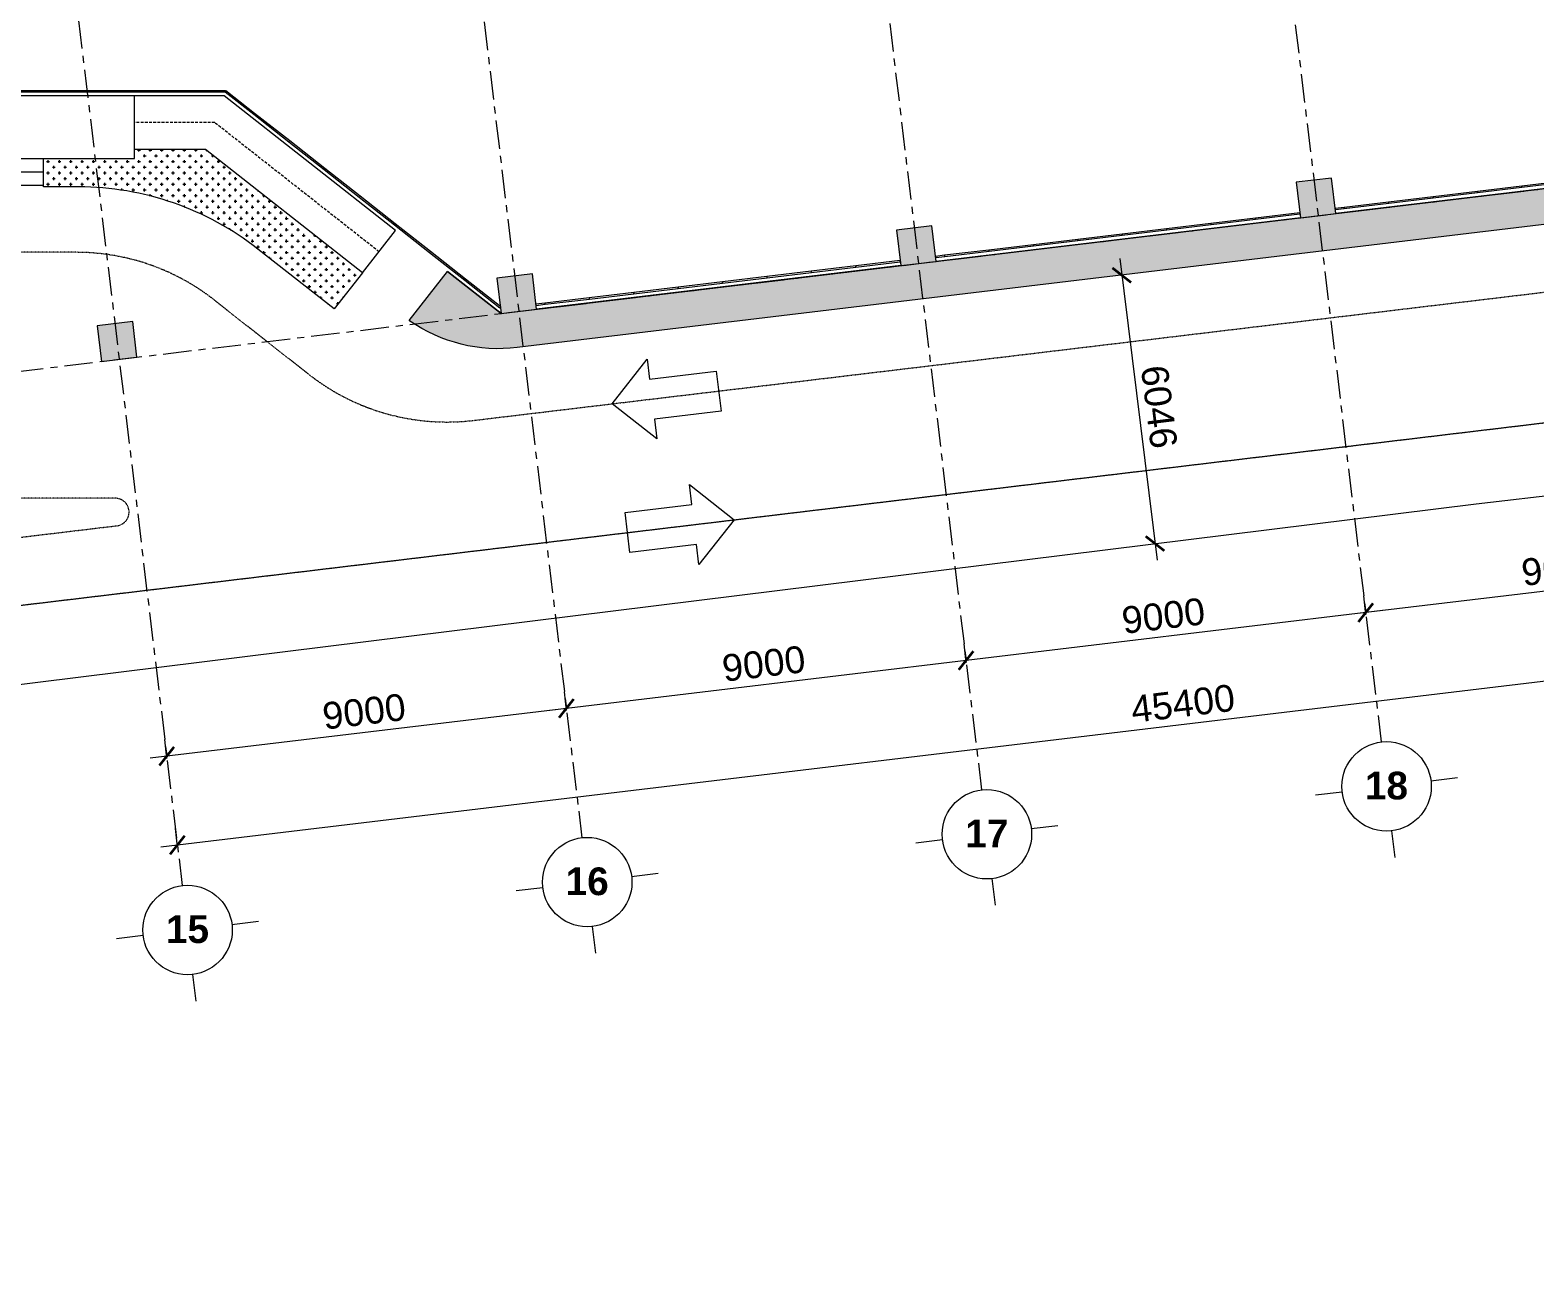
# Model space of a CAD drawing. Header units: millimetres. Extents: x -55734 to 162275, y -23881 to 125548.
# Drawn here: x 48900 to 82547, y -4220 to 23369 of the extents above; entities that cross this region are included whole.
import ezdxf
from ezdxf.xclip import XClip

# ---------------------------------------------------------------- set-up
doc = ezdxf.new("R2010")
doc.units = ezdxf.units.MM
doc.header["$XCLIPFRAME"] = 0
for name, pattern in [('20180330-Ascent Plaza-TP-Ban ve so bo$0$gf$0$Core - tb$0$HIDDEN', [0.375, 0.25, -0.125]), ('gf$0$Dash', [6, 3, -3]), ('Grid Line', [22.224999999999994, 12.7, -3.174999999999999, 3.174999999999999, -3.174999999999999]), ('HIDDEN2', [4.7624999999999975, 3.174999999999999, -1.587499999999999]), ('PHANTOM', [63.50000000000001, 31.75, -6.35, 6.35, -6.35, 6.35, -6.35])]:
    doc.linetypes.add(name, pattern=pattern)
for name, color, linetype, lineweight in [('20180330-Ascent Plaza-TP-Ban ve so bo$0$gf$0$Core - tb$0$A.Thin', 8, 'Continuous', 13), ('@ color hatch', 7, 'Continuous', 13), ('A-DETL-GENF', 31, 'Continuous', 5), ('A-DETL-THIN', 151, 'Continuous', 5), ('DIM', 1, 'Continuous', 5), ('gf$0$A-_DETA----_E', 8, 'Continuous', 9), ('KH', 6, 'Continuous', 5), ('KINH', 152, 'Continuous', 5), ('NET CAT', 3, 'Continuous', 5), ('NET THAY 2', 55, 'Continuous', 5), ('NET-THAY', 2, 'Continuous', 9), ('TRUC', 225, 'Continuous', 5)]:
    doc.layers.add(name, color=color, linetype=linetype, lineweight=lineweight)
doc.layers.add('CGXD', color=5, linetype='HIDDEN2')
doc.layers.add('RD-AB', color=4, linetype='PHANTOM')
doc.styles.add('Arial_B', font='arialbd.ttf', dxfattribs={"height": 619.0476190476184})
doc.styles.add('TA1', font='arial.ttf')
doc.dimstyles.new('D_300_KTx3.0', dxfattribs={"dimtxt": 600, "dimasz": 375, "dimexe": 375, "dimexo": 375, "dimgap": 160, "dimtad": 1, "dimdec": 0, "dimzin": 9, "dimtxsty": 'TA1', "dimblk": 'ARCHTICK', "dimcen": 1, "dimdle": 375, "dimclrd": 256, "dimclre": 256, "dimclrt": 7, "dimadec": 0, "dimazin": 0, "dimtfac": 1, "dimtdec": 0, "dimtix": 1, "dimtmove": 1, "dimatfit": 3, "dimldrblk": 'ARCHTICK', "dimfxl": 1, "dimtolj": 1, "dimtzin": 0, "dimlwd": -1, "dimlwe": -1, "dimarcsym": 0})
pattern_1 = [(0, (59684.58635807107, -40530.73182497655), (127, 127), [63.5, -190.5]), (90, (59716.33635807107, -40562.48182497655), (-127, 127), [63.5, -190.5])]

# ---------------------------------------------------------------- blocks, each defined once
blk = doc.blocks.new('ALC1807-ASCENT PLAZA-KET CAU 1_rvt-1-MẶT BẰNG TẦNG 1')
at = {"layer": 'NET CAT'}
for points in [[(77303.09356550006, 19172.22141491657), (78097.41518801873, 19267.36951000715), (78002.26709292812, 20061.69113252579), (77207.94547040947, 19966.5430374352), (77283.4177653844, 19336.48023121081)], [(68366.97531216544, 18101.80534514749), (69161.29693468408, 18196.95344023808), (69066.1488395935, 18991.27506275672), (68271.82721707485, 18896.12696766612)], [(59430.85705883081, 17031.38927537841), (60225.17868134943, 17126.53737046901), (60130.03058625886, 17920.85899298764), (59335.70896374023, 17825.71089789705)], [(50494.73880549619, 15960.97320560935), (51289.06042801483, 16056.12130069993), (51193.91233292424, 16850.44292321856), (50399.59071040559, 16755.29482812798)]]:
    blk.add_hatch(color=7, dxfattribs=at).paths.add_polyline_path(points, flags=0)
at = {"layer": 'NET CAT', "color": 90, "lineweight": 13}
for p, q in [((78002.26709292803, 20061.69113252576), (77207.9454704094, 19966.54303743518)), ((77207.9454704094, 19966.54303743518), (77303.09356549998, 19172.22141491655)), ((78097.41518801863, 19267.36951000713), (78002.26709292803, 20061.69113252576)), ((77303.09356549998, 19172.22141491655), (78097.41518801863, 19267.36951000713)), ((69066.14883959341, 18991.27506275669), (68271.82721707478, 18896.12696766611)), ((68271.82721707478, 18896.12696766611), (68366.97531216536, 18101.80534514747)), ((69161.296934684, 18196.95344023806), (69066.14883959341, 18991.27506275669)), ((68366.97531216536, 18101.80534514747), (69161.296934684, 18196.95344023806)), ((60130.0305862588, 17920.85899298761), (59335.70896374016, 17825.71089789703)), ((60225.17868134938, 17126.53737046898), (60130.0305862588, 17920.85899298761)), ((59335.70896374016, 17825.71089789703), (59430.85705883075, 17031.3892753784)), ((51193.91233292418, 16850.44292321854), (50399.59071040554, 16755.29482812795)), ((51289.06042801477, 16056.12130069991), (51193.91233292418, 16850.44292321854)), ((59430.85705883075, 17031.3892753784), (60225.17868134938, 17126.53737046898)), ((50399.59071040554, 16755.29482812795), (50494.73880549613, 15960.97320560932)), ((50494.73880549613, 15960.97320560932), (51289.06042801477, 16056.12130069991))]:
    blk.add_line(p, q, dxfattribs=at)
at = {"layer": 'NET-THAY', "color": 50}
for p, q in [((51236.68400167184, 21899.93651796373), (47913.4448473685, 21899.93651796374)), ((86239.21181883472, 20242.63748468571), (78097.41518801876, 19267.36951000714)), ((77303.09356550012, 19172.22141491655), (69161.29693468417, 18196.95344023798)), ((59430.72734795256, 17031.37373791501), (58235.23031749899, 17971.04891003486)), ((68366.97531216552, 18101.80534514738), (60225.17868134955, 17126.53737046881))]:
    blk.add_line(p, q, dxfattribs=at)
blk = doc.blocks.new('AROW - AROW-365165-MẶT BẰNG TẦNG 1')
at = {"layer": 'A-DETL-GENF'}
for p, q in [((3.383959779057381e-14, -3.383959779057573e-14), (899.9999999999949, 899.9999999999949)), ((899.9999999999947, 899.9999999999949), (899.9999999999947, 450.0000000000016)), ((899.9999999999947, 450.0000000000016), (2400, 449.999999999993)), ((2400, 449.999999999993), (2400, -449.9999999999973)), ((899.9999999999947, -899.9999999999947), (-1.353583911622991e-13, 1.353583911622991e-13)), ((2400, -449.9999999999973), (899.9999999999947, -449.999999999993)), ((899.9999999999947, -449.999999999993), (899.9999999999947, -899.9999999999947))]:
    blk.add_line(p, q, dxfattribs=at)
blk = doc.blocks.new('A$C56D52FB6')
at = {"layer": 'gf$0$A-_DETA----_E', "color": 190, "linetype": 'gf$0$Dash'}
for p, q in [((-37156.0644535285, -6767.178257699823, -1.069218073591451e-06), (7824.982348671183, -1379.107736636783, -1.069218073591451e-06)), ((-46037.6985361136, -3008.354159641374, -3.268364516151973e-06), (-52429.7600907488, -3008.354159641374, -3.268364516151973e-06)), ((-59665.69062108706, -12384.23301808858, -2.868448848134008e-07), (8650.38696383909, -4200.967622819357, -2.868448848134008e-07)), ((-42947.86689721928, -4077.331335580478, -1.501739583525839e-06), (-40840.57168669086, -5733.690941057124, -1.069218073591451e-06)), ((-45156.0193151553, -8508.354159641378, -3.268364516151973e-06), (-51520.95722281188, -8508.354159641374, -3.268364516151973e-06)), ((-55559.68353516912, -10371.44628948225, 2.522973089264712e-07), (-45120.33877949644, -9120.965704115937, 2.522973089264712e-07))]:
    blk.add_line(p, q, dxfattribs=at)
at = {"layer": 'gf$0$A-_DETA----_E'}
for p, q in [((-14733.42508181848, -8629.61804499627), (7808.144678420853, -6001.314638817043)), ((-50940.13959060277, -13119.87443521016), (-14733.42508172504, -8629.618044985076))]:
    blk.add_line(p, q, dxfattribs=at)
at = {"layer": 'gf$0$A-_DETA----_E', "color": 190, "linetype": 'gf$0$Dash'}
for centre, radius, start, end in [((-46037.6985361136, -8008.354159641374, 2.713979579244049e-05), 5000, 51.83222342982179, 90), ((-37750.7400478447, -1802.668116958375, -1.069218073591451e-06), 5000.000000000001, 231.8322234300794, 276.8306492593828), ((-45164.29519770163, -8816.181023414001, -6.789026341230309e-06), 307.9380916548163, 278.2066803778252, 88.45998188098923)]:
    blk.add_arc(centre, radius, start, end, dxfattribs=at)
blk = doc.blocks.new('System Panel - Glazed-394770-MẶT BẰNG TẦNG 1')
at = {"layer": 'KINH', "lineweight": 9}
for p, q in [((500.0000001523973, 12.69999999999711), (-500.0000001523973, 12.69999999999711)), ((-500.0000001523973, 12.69999999999711), (-500.0000001523973, -12.69999999999711)), ((500.0000001523973, -12.69999999999711), (500.0000001523973, 12.69999999999711)), ((-500.0000001523973, -12.69999999999711), (500.0000001523973, -12.69999999999711))]:
    blk.add_line(p, q, dxfattribs=at)
blk = doc.blocks.new('System Panel - Glazed-396022-MẶT BẰNG TẦNG 1')
at = {"layer": 'KINH', "lineweight": 9}
for p, q in [((99.99999984757888, 12.69999999999928), (-99.9999998475962, 12.69999999999928)), ((-99.9999998475962, 12.69999999999928), (-99.9999998475962, -12.69999999999928)), ((99.99999984757888, -12.69999999999711), (99.99999984757888, 12.69999999999928)), ((-99.9999998475962, -12.69999999999928), (99.99999984757888, -12.69999999999711))]:
    blk.add_line(p, q, dxfattribs=at)
blk = doc.blocks.new('System Panel - Glazed-617771-MẶT BẰNG TẦNG 1')
at = {"layer": 'KINH', "lineweight": 9}
for p, q in [((406.3654504408408, 12.69999999999711), (-406.3654504408408, 12.70000000000578)), ((-406.3654504408408, 12.70000000000578), (-406.3654504408408, -12.69999999999711)), ((406.3654504408408, -12.70000000000578), (406.3654504408408, 12.69999999999711)), ((-406.3654504408408, -12.69999999999711), (406.3654504408408, -12.70000000000578))]:
    blk.add_line(p, q, dxfattribs=at)
blk = doc.blocks.new('_ARCHTICK')
at = {"color": 0, "linetype": 'ByBlock', "const_width": 0.15}
blk.add_lwpolyline([(-0.5, -0.5), (0.5, 0.5)], dxfattribs=at)
blk = doc.blocks.new('*D117')
at = {"layer": 'Defpoints', "color": 0, "transparency": 16777216}
for p in [(87750.12168304338, 10992.33800176097), (78763.54353226711, 10343.1745862864), (78814.00342970874, 9921.921931991887)]:
    blk.add_point(p, dxfattribs=at)
at = {"layer": 'DIM', "transparency": 16777216}
for p, q in [((87705.52101346968, 11364.67626231658), (87655.0611160281, 11785.92891661072)), ((88072.00004615741, 11458.19132562881), (78391.2052717115, 10298.5739167127)), ((78769.40276013504, 10294.2601925475), (78718.94286269341, 10715.51284684201))]:
    blk.add_line(p, q, dxfattribs=at)
at = {"layer": 'DIM', "transparency": 16777216, "xscale": 375, "yscale": 375, "zscale": 375}
for p, rotation in [((87699.6617856018, 11413.59065605511), 6.830649259231079), ((78763.54353226711, 10343.1745862864), 186.8306492592311)]:
    blk.add_blockref('_ARCHTICK', p, dxfattribs=dict(at, rotation=rotation))
at = {"layer": 'DIM', "color": 7, "transparency": 16777216, "insert": (83176.13800452654, 11341.41631869045), "char_height": 600, "attachment_point": 5, "rotation": 6.830649259231074, "style": 'TA1'}
blk.add_mtext('\\A1;9000', dxfattribs=at)
blk = doc.blocks.new('*D118')
at = {"layer": 'Defpoints', "color": 0, "transparency": 16777216}
for p in [(78814.00342970874, 9921.921931991887), (69827.42527893251, 9272.758516517295), (69877.88517637414, 8851.505862222788)]:
    blk.add_point(p, dxfattribs=at)
at = {"layer": 'DIM', "transparency": 16777216}
for p, q in [((78769.40276013504, 10294.2601925475), (78718.94286269345, 10715.51284684162)), ((79135.88179282277, 10387.7752558597), (69455.0870183769, 9228.157846943599)), ((69833.28450680045, 9223.844122778399), (69782.82460935881, 9645.096777072906))]:
    blk.add_line(p, q, dxfattribs=at)
at = {"layer": 'DIM', "transparency": 16777216, "xscale": 375, "yscale": 375, "zscale": 375}
for p, rotation in [((78763.54353226715, 10343.17458628601), 6.830649259231079), ((69827.42527893251, 9272.758516517295), 186.8306492592311)]:
    blk.add_blockref('_ARCHTICK', p, dxfattribs=dict(at, rotation=rotation))
at = {"layer": 'DIM', "color": 7, "transparency": 16777216, "insert": (74240.01975119193, 10271.00024892134), "char_height": 600, "attachment_point": 5, "rotation": 6.830649259231074, "style": 'TA1'}
blk.add_mtext('\\A1;9000', dxfattribs=at)
blk = doc.blocks.new('*D119')
at = {"layer": 'Defpoints', "color": 0, "transparency": 16777216}
for p in [(69877.88517637414, 8851.505862222788), (60891.30702559788, 8202.34244674822), (60941.76692303952, 7781.089792453695)]:
    blk.add_point(p, dxfattribs=at)
at = {"layer": 'DIM', "transparency": 16777216}
for p, q in [((69833.28450680045, 9223.844122778399), (69782.82460935885, 9645.096777072544)), ((70199.76353948817, 9317.359186090629), (60518.96876504227, 8157.741777174523)), ((60897.16625346582, 8153.428053009306), (60846.70635602419, 8574.68070730383))]:
    blk.add_line(p, q, dxfattribs=at)
at = {"layer": 'DIM', "transparency": 16777216, "xscale": 375, "yscale": 375, "zscale": 375}
for p, rotation in [((69827.42527893255, 9272.758516516933), 6.830649259231079), ((60891.30702559788, 8202.34244674822), 186.8306492592311)]:
    blk.add_blockref('_ARCHTICK', p, dxfattribs=dict(at, rotation=rotation))
at = {"layer": 'DIM', "color": 7, "transparency": 16777216, "insert": (65303.90149785731, 9200.584179152267), "char_height": 600, "attachment_point": 5, "rotation": 6.830649259231074, "style": 'TA1'}
blk.add_mtext('\\A1;9000', dxfattribs=at)
blk = doc.blocks.new('*D120')
at = {"layer": 'Defpoints', "color": 0, "transparency": 16777216}
for p in [(60941.76692303952, 7781.089792453695), (51955.18877226333, 7131.926376979133), (52005.64866970496, 6710.673722684609)]:
    blk.add_point(p, dxfattribs=at)
at = {"layer": 'DIM', "transparency": 16777216}
for p, q in [((60897.16625346582, 8153.428053009306), (60846.70635602423, 8574.680707303449)), ((61263.64528615354, 8246.943116321534), (51582.85051170771, 7087.325707405436)), ((51961.04800013127, 7083.01198324022), (51910.58810268963, 7504.264637534745))]:
    blk.add_line(p, q, dxfattribs=at)
at = {"layer": 'DIM', "transparency": 16777216, "xscale": 375, "yscale": 375, "zscale": 375}
for p, rotation in [((60891.30702559793, 8202.342446747838), 6.830649259231079), ((51955.18877226333, 7131.926376979133), 186.8306492592311)]:
    blk.add_blockref('_ARCHTICK', p, dxfattribs=dict(at, rotation=rotation))
at = {"layer": 'DIM', "color": 7, "transparency": 16777216, "insert": (56367.78324452271, 8130.168109383174), "char_height": 600, "attachment_point": 5, "rotation": 6.830649259231074, "style": 'TA1'}
blk.add_mtext('\\A1;9000', dxfattribs=at)
blk = doc.blocks.new('*D121')
at = {"layer": 'Defpoints', "color": 0, "transparency": 16777216}
for p in [(97321.27098536382, 10124.52406277878), (52193.0590099898, 5146.122320682562), (52243.51890743143, 4724.869666388035)]:
    blk.add_point(p, dxfattribs=at)
at = {"layer": 'DIM', "transparency": 16777216}
for p, q in [((97276.67031579012, 10496.86232333439), (97226.21041834871, 10918.11497762701)), ((97643.14934847802, 10590.37738664509), (51820.72074943419, 5101.521651108866)), ((52198.91823785774, 5097.207926943645), (52148.4583404161, 5518.460581238172))]:
    blk.add_line(p, q, dxfattribs=at)
at = {"layer": 'DIM', "transparency": 16777216, "xscale": 375, "yscale": 375, "zscale": 375}
for p, rotation in [((97270.81108792241, 10545.7767170714), 6.830649259231079), ((52193.0590099898, 5146.122320682562), 186.8306492592311)]:
    blk.add_blockref('_ARCHTICK', p, dxfattribs=dict(at, rotation=rotation))
at = {"layer": 'DIM', "color": 7, "transparency": 16777216, "insert": (74676.47039454819, 8308.983216396668), "char_height": 600, "attachment_point": 5, "rotation": 6.830649259231074, "style": 'TA1'}
blk.add_mtext('\\A1;45400', dxfattribs=at)
blk = doc.blocks.new('Grid - FamilyAL-KH TRUC-785342-MẶT BẰNG TẦNG 1')
at = {"layer": 'KH'}
for p, q in [((3.874160085685026e-14, 7), (-4.193598593382747e-14, 4)), ((-8.000000000000002, -0.9999999999998468), (-5.000000000000001, -0.9999999999999839)), ((7.999999999999999, -1.000000000000018), (4.999999999999999, -0.9999999999999839)), ((-1.451272977187503e-14, -9), (-9.666096048577266e-15, -6))]:
    blk.add_line(p, q, dxfattribs=at)
blk.add_circle((-1.586231146433193e-15, -1), 5.000000000000005, dxfattribs=at)
blk = doc.blocks.new('A$C1F0A2BF7')
at = {"layer": 'CGXD', "ltscale": 200, "const_width": 200, "elevation": -3.977424561112374e-06}
blk.add_lwpolyline([(96759.1922425876, 45314.89457109713), (136491.8992185477, 50242.43477516693), (170213.8398296268, 54174.34778361268)], dxfattribs=at)
at = {"layer": 'RD-AB', "ltscale": 30, "const_width": 300, "elevation": -2.891235942494149e-06}
blk.add_lwpolyline([(44789.47158175823, 50966.74026564519), (50950.52993166959, 50939.17192219326), (50956.55350230832, 47932.51874396823), (50990.45043626509, 43962.0588711968), (50922.62013264489, 39968.11359493027), (51071.53643363266, 34366.83480925302), (50997.72668859031, 31365.34316387336), (51047.36545536353, 29498.25023307322), (102264.3308623395, 29422.6394990027), (100763.162798191, 41780.63550756256), (136969.8773069985, 46270.89189777964), (170677.2897147461, 50201.11094583539)], dxfattribs=at)
blk = doc.blocks.new('*D143')
at = {"layer": 'Defpoints', "color": 0, "transparency": 16777216}
for p in [(73308.75099929728, 17888.05475348904, -2.868448848134008e-07), (74052.89505121708, 11887.72673213329), (74052.89505121708, 11887.72673213329)]:
    blk.add_point(p, dxfattribs=at)
at = {"layer": 'DIM', "transparency": 16777216}
blk.add_line((73262.59810631315, 18260.2037968429), (74099.04794420124, 11515.57768877943), dxfattribs=at)
at = {"layer": 'DIM', "transparency": 16777216, "xscale": 375, "yscale": 375, "zscale": 375}
for p, rotation in [((73308.75099929729, 17888.05475348904), 97.06956729300899), ((74052.89505121708, 11887.72673213329), 277.069567293009)]:
    blk.add_blockref('_ARCHTICK', p, dxfattribs=dict(at, rotation=rotation))
at = {"layer": 'DIM', "color": 7, "transparency": 16777216, "insert": (74143.62141539689, 14945.2857165584), "char_height": 600, "attachment_point": 5, "rotation": 277.06956729300896, "style": 'TA1'}
blk.add_mtext('\\A1;6046', dxfattribs=at)

msp = doc.modelspace()

# ---------------------------------------------------------------- hatches: boundary and pattern name
at = {"layer": '@ color hatch'}
h = msp.add_hatch(dxfattribs=at)
h.set_pattern_fill('CROSS', color=139, scale=20)
h.set_pattern_definition(pattern_1)
edge = h.paths.add_edge_path()
edge.add_line((57374.29468680605, 16875.738660548), (58235.23031749899, 17970.99776615102))
edge.add_line((58235.23031749899, 17970.99776615102), (59430.72857630598, 17031.39039573479))
edge.add_line((59430.72857630598, 17031.39039573479), (95969.65169468791, 21408.20164954534))
edge.add_line((95969.65169468791, 21408.20164954534), (96064.79789569399, 20613.89583934849))
edge.add_line((96064.79789569399, 20613.89583934849), (59793.743787097, 16269.15485833476))
edge.add_arc((59377.4708710757, 19744.31195685376), 3499.999999999985, 235.40924228470692, 276.83064925923316, ccw=False)
h = msp.add_hatch(dxfattribs=at)
h.set_pattern_fill('CROSS', color=139, scale=20)
h.set_pattern_definition(pattern_1)
h.paths.add_polyline_path([(52821.52467391418, 20699.84749012072), (51236.68400167184, 20699.84749012072), (51236.68400167184, 20499.84749012072), (49197.28229499188, 20499.84749012072), (49197.28229495847, 19899.84748990395), (49197.28229492984, 19862.65205273164), (49985.27775835627, 19862.65205273164, -0.1678508696348772), (53995.87897178541, 18472.9846617809), (55697.09445526083, 17135.808649155), (56330.54621940688, 17941.71448281097)])

# ---------------------------------------------------------------- linework, layer by layer
at = {"layer": '20180330-Ascent Plaza-TP-Ban ve so bo$0$gf$0$Core - tb$0$A.Thin', "linetype": '20180330-Ascent Plaza-TP-Ban ve so bo$0$gf$0$Core - tb$0$HIDDEN', "ltscale": 250, "elevation": -3.268364516151973e-06}
msp.add_lwpolyline([(56701.32597402424, 18413.43725475009), (53029.10433779307, 21299.84749012072), (51236.68400167184, 21299.84749012072)], dxfattribs=at)
at = {"layer": 'A-DETL-THIN'}
msp.add_line((40483.9315385728, 9525.014236533354), (104616.5989056138, 17207.16836662964), dxfattribs=at)
at = {"layer": 'NET THAY 2'}
for p, q in [((53236.94032941265, 21899.93651796372), (51236.68400167184, 21899.93651796373, 3.328893027970304e-06)), ((51236.68400167184, 20699.84749012072, -3.268364516151973e-06), (51236.68400167184, 21899.93651796373, -3.268364516151973e-06)), ((57072.16386061908, 18885.23381173079), (53236.94032941265, 21899.93651796372)), ((44197.28229495847, 20199.84748990255, -3.268364516151973e-06), (49197.28229495847, 20199.84748990395, -3.268364516151973e-06)), ((44197.28229495859, 19899.84748990395, -3.268364516151973e-06), (49197.28229495847, 19899.84748990395, -3.268364516151973e-06)), ((56330.54621940688, 17941.71448281097, -3.268364516151973e-06), (57072.16386061908, 18885.23381173079, -3.268107510591368e-06)), ((57390.48251478975, 16863.01411178743, -2.868448848134821e-07), (57374.29468680605, 16875.738660548))]:
    msp.add_line(p, q, dxfattribs=at)
at = {"layer": 'NET THAY 2', "ltscale": 0.5}
msp.add_line((44197.28229493269, 20499.84748990488, -3.268364516151973e-06), (49197.282294909, 20499.84749012072, -4.337582589743425e-06), dxfattribs=at)
at = {"layer": 'NET THAY 2', "elevation": -2.868448848134008e-07}
msp.add_lwpolyline([(57374.29468680605, 16875.738660548), (58235.23031749899, 17970.99776615102), (59430.72857630598, 17031.39039573479), (95969.65169468791, 21408.20164954534), (96064.79789569399, 20613.89583934849), (59793.743787097, 16269.15485833476, -0.1827289513038457), (57390.48251478974, 16863.01411178743, -0.1827289513038457)], format="xyb", dxfattribs=at)
at = {"layer": 'NET THAY 2', "ltscale": 0.5, "elevation": -3.268364516151973e-06}
msp.add_lwpolyline([(56330.54621940688, 17941.71448281097), (55697.09445526083, 17135.808649155), (53995.87897178553, 18472.9846617808, 0.1678508696349474), (49985.27775835466, 19862.65205273164), (49197.28229492984, 19862.65205273164), (49197.28229499188, 20499.84749012072), (51236.68400167184, 20499.84749012072), (51236.68400167184, 20699.84749012072)], format="xyb", dxfattribs=at)
at = {"layer": 'NET THAY 2', "elevation": -3.268364516151973e-06}
for points in [[(56330.54621940688, 17941.71448281097), (52821.52467391418, 20699.84749012072), (51236.68400167184, 20699.84749012072)], [(49197.28229495847, 19899.84748990395), (49197.28229499188, 20499.84749012072)]]:
    msp.add_lwpolyline(points, dxfattribs=at)
at = {"layer": 'TRUC', "linetype": 'Grid Line', "ltscale": 50}
for p, q in [((75074.55710098051, 41139.81517860782), (79038.66033336543, 8046.426305382738)), ((66138.4388476459, 40069.39910883873), (70102.54208003078, 6976.010235614027)), ((57202.32059431125, 38998.98303906964), (61166.42382669609, 5905.594165845308)), ((48266.20234097669, 37928.56696930055), (52230.30557336149, 4835.178096076612)), ((43048.09255653025, 15068.9740640575), (107566.058124277, 22797.28127471412))]:
    msp.add_line(p, q, dxfattribs=at)

# ---------------------------------------------------------------- block references
at = {"lineweight": 5}
msp.add_blockref('ALC1807-ASCENT PLAZA-KET CAU 1_rvt-1-MẶT BẰNG TẦNG 1', (0, 0), dxfattribs=at)
at = {"color": 50, "lineweight": 9}
for name, p, rotation in [('System Panel - Glazed-394770-MẶT BẰNG TẦNG 1', (48771.8514012745, 21999.93651796372), 180), ('System Panel - Glazed-394770-MẶT BẰNG TẦNG 1', (49771.8514012745, 21999.93651796372), 180), ('System Panel - Glazed-394770-MẶT BẰNG TẦNG 1', (50771.8514012745, 21999.93651796372), 180), ('System Panel - Glazed-394770-MẶT BẰNG TẦNG 1', (51771.85140127451, 21999.93651796372), 180), ('System Panel - Glazed-394770-MẶT BẰNG TẦNG 1', (52771.8514014269, 21999.93651796372), 180), ('System Panel - Glazed-617771-MẶT BẰNG TẦNG 1', (53591.26313357688, 21748.69584674001), 141.8306492592327), ('System Panel - Glazed-394770-MẶT BẰNG TẦNG 1', (54303.83639929847, 21188.57293993142), 141.8306492592327), ('System Panel - Glazed-394770-MẶT BẰNG TẦNG 1', (55090.02398552541, 20570.58501184329), 141.8306492592327), ('System Panel - Glazed-394770-MẶT BẰNG TẦNG 1', (55876.21157175236, 19952.59708375517), 141.8306492592327), ('System Panel - Glazed-394770-MẶT BẰNG TẦNG 1', (81759.25917997817, 19806.71965258317), 186.830649259234), ('System Panel - Glazed-394770-MẶT BẰNG TẦNG 1', (82752.16120812643, 19925.65477144641), 186.830649259234), ('System Panel - Glazed-394770-MẶT BẰNG TẦNG 1', (56662.3991579793, 19334.60915566705), 141.8306492592327), ('System Panel - Glazed-394770-MẶT BẰNG TẦNG 1', (78780.55309553318, 19449.91429599344), 186.830649259234), ('System Panel - Glazed-394770-MẶT BẰNG TẦNG 1', (79773.45512368152, 19568.84941485668), 186.830649259234), ('System Panel - Glazed-394770-MẶT BẰNG TẦNG 1', (80766.35715182986, 19687.78453371993), 186.830649259234), ('System Panel - Glazed-394770-MẶT BẰNG TẦNG 1', (76794.74903938796, 19212.04405828508), 186.830649259234), ('System Panel - Glazed-396022-MẶT BẰNG TẦNG 1', (78184.81187879553, 19378.55322469362), 186.830649259234), ('System Panel - Glazed-394770-MẶT BẰNG TẦNG 1', (57448.58674420624, 18716.62122757892), 141.8306492592327), ('System Panel - Glazed-394770-MẶT BẰNG TẦNG 1', (73816.04295479176, 18855.23870167723), 186.830649259234), ('System Panel - Glazed-394770-MẶT BẰNG TẦNG 1', (74808.94498294005, 18974.17382054047), 186.830649259234), ('System Panel - Glazed-394770-MẶT BẰNG TẦNG 1', (75801.84701108835, 19093.10893940371), 186.830649259234), ('System Panel - Glazed-394770-MẶT BẰNG TẦNG 1', (70837.3368703469, 18498.43334508751), 186.830649259234), ('System Panel - Glazed-394770-MẶT BẰNG TẦNG 1', (71830.23889849518, 18617.36846395075), 186.830649259234), ('System Panel - Glazed-394770-MẶT BẰNG TẦNG 1', (72823.14092664348, 18736.30358281399), 186.830649259234), ('System Panel - Glazed-394770-MẶT BẰNG TẦNG 1', (58234.77433043319, 18098.6332994908), 141.8306492592327), ('System Panel - Glazed-394770-MẶT BẰNG TẦNG 1', (67858.63078605334, 18141.62798851592), 186.830649259234), ('System Panel - Glazed-396022-MẶT BẰNG TẦNG 1', (69248.69362546095, 18308.13715492445), 186.830649259234), ('System Panel - Glazed-394770-MẶT BẰNG TẦNG 1', (69844.4348421986, 18379.49822622427), 186.830649259234), ('System Panel - Glazed-394770-MẶT BẰNG TẦNG 1', (64879.92470145716, 17784.82263190807), 186.830649259234), ('System Panel - Glazed-394770-MẶT BẰNG TẦNG 1', (65872.82672960545, 17903.75775077131), 186.830649259234), ('System Panel - Glazed-394770-MẶT BẰNG TẦNG 1', (66865.72875775375, 18022.69286963455), 186.830649259234), ('System Panel - Glazed-394770-MẶT BẰNG TẦNG 1', (59020.96191677995, 17480.64537130849), 141.8306492592327), ('System Panel - Glazed-394770-MẶT BẰNG TẦNG 1', (61901.2186170123, 17428.01727531835), 186.830649259234), ('System Panel - Glazed-394770-MẶT BẰNG TẦNG 1', (62894.12064516059, 17546.95239418159), 186.830649259234), ('System Panel - Glazed-394770-MẶT BẰNG TẦNG 1', (63887.02267330888, 17665.88751304483), 186.830649259234), ('System Panel - Glazed-396022-MẶT BẰNG TẦNG 1', (60312.57537212635, 17237.72108515529), 186.830649259234), ('System Panel - Glazed-394770-MẶT BẰNG TẦNG 1', (60908.316588864, 17309.08215645511), 186.830649259234)]:
    msp.add_blockref(name, p, dxfattribs=dict(at, rotation=rotation))
at = {"color": 250, "lineweight": 5, "rotation": 186.8306492592331}
for p, xscale, yscale, zscale in [((79252.74354731932, 6259.202654715025), 199.9999999999997, 199.9999999999997, 199.9999999999997), ((70316.62529398472, 5188.786584945929), 200.0000000000001, 200.0000000000001, 200.0000000000001), ((61380.50704065008, 4118.370515176841), 200.0000000000001, 200.0000000000001, 200.0000000000001), ((52444.38878731553, 3047.954445407758), 200.0000000000001, 200.0000000000001, 200.0000000000001)]:
    msp.add_blockref('Grid - FamilyAL-KH TRUC-785342-MẶT BẰNG TẦNG 1', p, dxfattribs=dict(at, xscale=xscale, yscale=yscale, zscale=zscale))
at = {"layer": 'A-DETL-GENF'}
for p, rotation in [((61912.5374453522, 15012.57860456329), 6.830649259234375), ((64642.36734270927, 12418.84097115596), 186.8306492592336)]:
    msp.add_blockref('AROW - AROW-365165-MẶT BẰNG TẦNG 1', p, dxfattribs=dict(at, rotation=rotation))
at = {"layer": 'NET THAY 2'}
ref = msp.add_blockref('A$C1F0A2BF7', (-55733.7975177078, -33492.41671422218, 4.978024789251535e-07), dxfattribs=at)
XClip(ref).set_block_clipping_path([(-27462.618629115583, 51738.674998801594), (137958.51740970556, 152520.38063209807)])
at = {"layer": 'NET-THAY'}
msp.add_blockref('A$C56D52FB6', (95969.65169468791, 21408.20164954532), dxfattribs=at)

# ---------------------------------------------------------------- texts
at = {"layer": 'KH', "char_height": 619.0476190476184, "width": 1116.488000803292, "attachment_point": 2, "line_spacing_factor": 0.9417779076525877, "style": 'Arial_B'}
for s, insert in [('18', (79228.58533915071, 6785.621069424454)), ('17', (70292.46708581608, 5715.204999655358)), ('16', (61356.34883248145, 4644.788929886269)), ('15', (52420.2305791469, 3574.372860117187))]:
    msp.add_mtext(s, dxfattribs=dict(at, insert=insert))

# ---------------------------------------------------------------- dimensions: what is measured, and where the dimension line sits
at = {"layer": 'DIM'}
dim = msp.add_aligned_dim(p1=(73308.75099929729, 17888.05475348904, -2.868448848134008e-07), p2=(74052.89505121708, 11887.72673213329), distance=0, dimstyle='D_300_KTx3.0', dxfattribs=at)
dim.commit()
dim.dimension.update_dxf_attribs({"geometry": '*D143', "text_midpoint": (74143.62141539689, 14945.2857165584)})
for base, p1, p2, picture, middle in [((78763.54353226711, 10343.1745862864), (87750.12168304337, 10992.33800176096), (78814.00342970874, 9921.921931991885), '*D117', (83176.13800452654, 11341.41631869045)), ((52193.0590099898, 5146.122320682562), (97321.27098536381, 10124.52406277878), (52243.51890743143, 4724.869666388033), '*D121', (74676.47039454819, 8308.983216396668)), ((69827.42527893251, 9272.758516517295), (78814.00342970874, 9921.921931991885), (69877.88517637414, 8851.505862222788), '*D118', (74240.01975119193, 10271.00024892134)), ((60891.30702559788, 8202.34244674822), (69877.88517637414, 8851.505862222788), (60941.76692303951, 7781.089792453694), '*D119', (65303.90149785731, 9200.584179152267)), ((51955.18877226333, 7131.926376979133), (60941.76692303951, 7781.089792453694), (52005.64866970495, 6710.673722684608), '*D120', (56367.78324452271, 8130.168109383174))]:
    dim = msp.add_linear_dim(base=base, p1=p1, p2=p2, angle=6.830649259231079, dimstyle='D_300_KTx3.0', dxfattribs=at)
    dim.commit()
    dim.dimension.update_dxf_attribs({"geometry": picture, "text_midpoint": middle})

doc.saveas('drawing.dxf')
